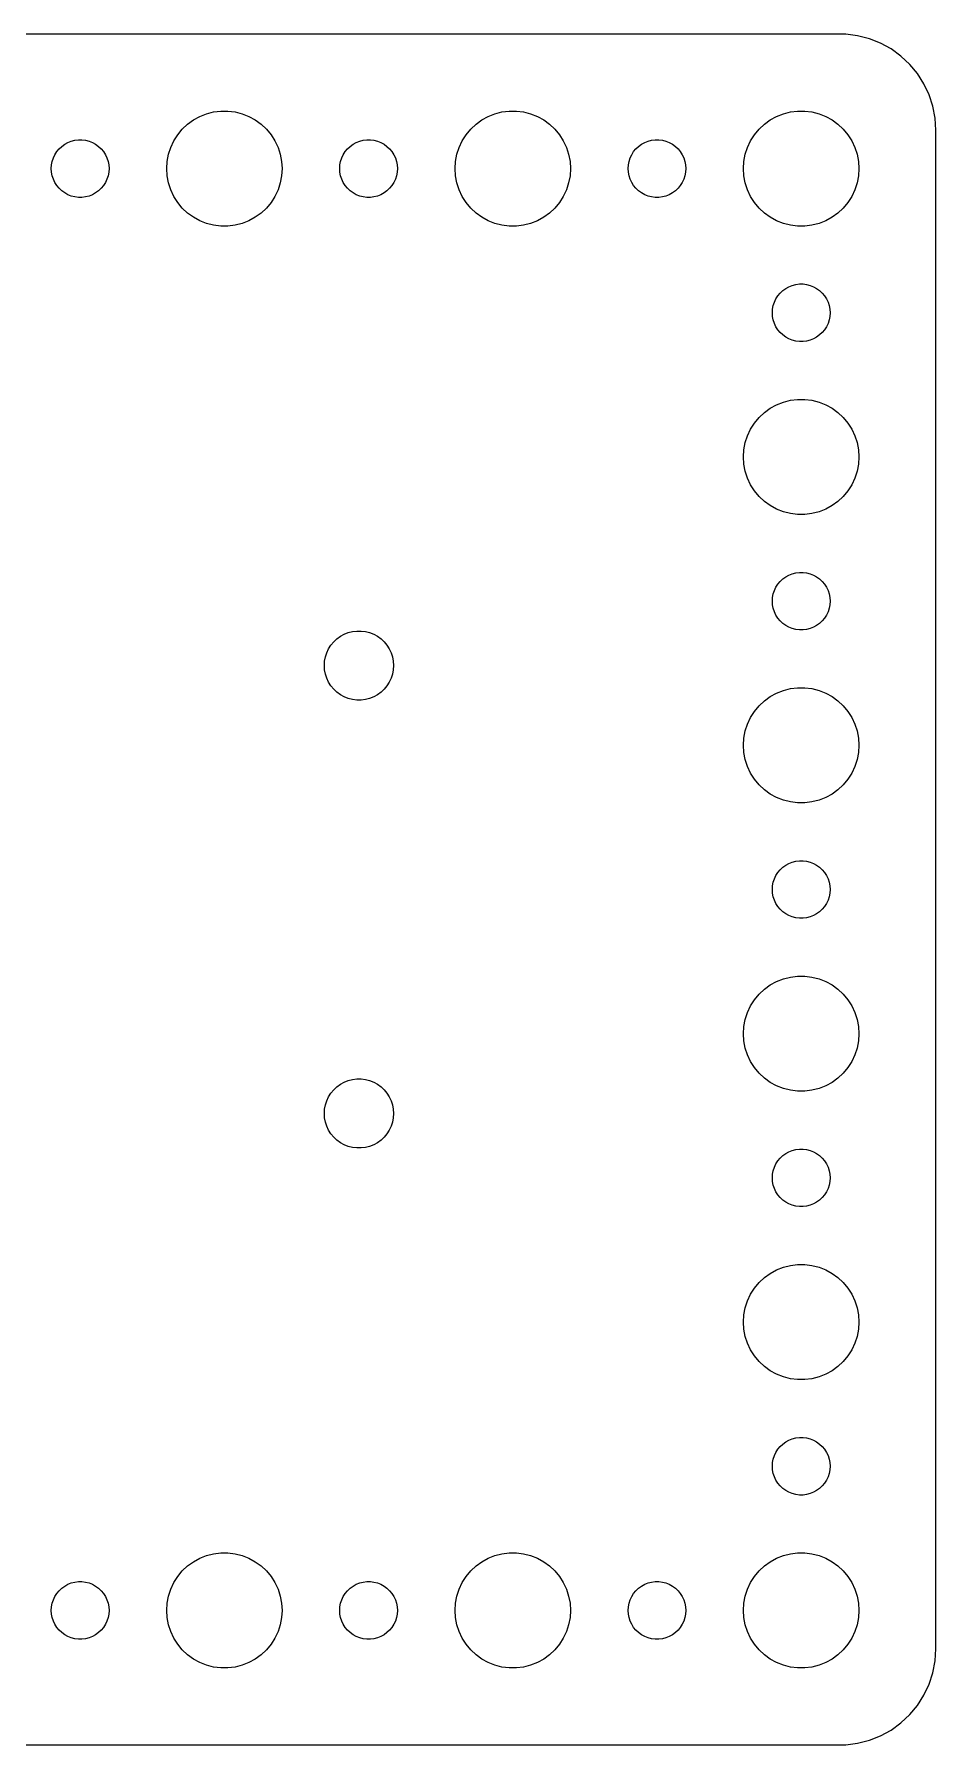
# Model space of a CAD drawing. Header units: metres. Extents: x -44 to 44, y -16 to 143.
# Drawn here: x -2.4 to 44.5, y 54.5 to 143.5 of the extents above; entities that cross this region are included whole.
import ezdxf

# ---------------------------------------------------------------- set-up
doc = ezdxf.new("R2010")
doc.units = ezdxf.units.M

msp = doc.modelspace()

# ---------------------------------------------------------------- linework, layer by layer
for p, q in [((39.8139, 143.49), (-39.8139, 143.49)), ((40.4369, 143.411), (39.8139, 143.49)), ((41.0451, 143.255), (40.4369, 143.411)), ((41.6289, 143.024), (41.0451, 143.255)), ((42.1791, 142.722), (41.6289, 143.024)), ((42.6871, 142.353), (42.1791, 142.722)), ((43.1448, 141.923), (42.6871, 142.353)), ((43.5451, 141.439), (43.1448, 141.923)), ((43.8815, 140.909), (43.5451, 141.439)), ((44.1489, 140.341), (43.8815, 140.909)), ((44.3429, 139.743), (44.1489, 140.341)), ((44.4606, 139.127), (44.3429, 139.743)), ((5.31308, 138.554), (5.58772, 138.812)), ((5.58772, 138.812), (5.89252, 139.033)), ((5.89252, 139.033), (6.22266, 139.214)), ((6.22266, 139.214), (6.57294, 139.353)), ((6.57294, 139.353), (6.93785, 139.447)), ((6.93785, 139.447), (7.31161, 139.494)), ((7.31161, 139.494), (7.68837, 139.494)), ((7.68837, 139.494), (8.06213, 139.447)), ((8.06213, 139.447), (8.42705, 139.353)), ((8.42705, 139.353), (8.77733, 139.214)), ((8.77733, 139.214), (9.10747, 139.033)), ((9.10747, 139.033), (9.41226, 138.812)), ((9.41226, 138.812), (9.6869, 138.554)), ((20.3131, 138.554), (20.5877, 138.812)), ((20.5877, 138.812), (20.8925, 139.033)), ((20.8925, 139.033), (21.2227, 139.214)), ((21.2227, 139.214), (21.5729, 139.353)), ((21.5729, 139.353), (21.9379, 139.447)), ((21.9379, 139.447), (22.3116, 139.494)), ((22.3116, 139.494), (22.6884, 139.494)), ((22.6884, 139.494), (23.0621, 139.447)), ((23.0621, 139.447), (23.427, 139.353)), ((23.427, 139.353), (23.7773, 139.214)), ((23.7773, 139.214), (24.1075, 139.033)), ((24.1075, 139.033), (24.4123, 138.812)), ((24.4123, 138.812), (24.6869, 138.554)), ((35.3131, 138.554), (35.5877, 138.812)), ((35.5877, 138.812), (35.8925, 139.033)), ((35.8925, 139.033), (36.2227, 139.214)), ((36.2227, 139.214), (36.5729, 139.353)), ((36.5729, 139.353), (36.9379, 139.447)), ((36.9379, 139.447), (37.3116, 139.494)), ((37.3116, 139.494), (37.6884, 139.494)), ((37.6884, 139.494), (38.0621, 139.447)), ((38.0621, 139.447), (38.427, 139.353)), ((38.427, 139.353), (38.7773, 139.214)), ((38.7773, 139.214), (39.1075, 139.033)), ((39.1075, 139.033), (39.4123, 138.812)), ((39.4123, 138.812), (39.6869, 138.554)), ((44.5, 138.5), (44.4606, 139.127)), ((-0.63866, 137.857), (-0.46352, 137.927)), ((-0.46352, 137.927), (-0.28107, 137.973)), ((-0.28107, 137.973), (-0.09418, 137.997)), ((-0.09418, 137.997), (0.09418, 137.997)), ((0.09418, 137.997), (0.28107, 137.973)), ((0.28107, 137.973), (0.46352, 137.927)), ((0.46352, 137.927), (0.63866, 137.857)), ((4.71066, 137.604), (4.87108, 137.945)), ((4.87108, 137.945), (5.07294, 138.263)), ((5.07294, 138.263), (5.31308, 138.554)), ((9.6869, 138.554), (9.92705, 138.263)), ((9.92705, 138.263), (10.1289, 137.945)), ((10.1289, 137.945), (10.2893, 137.604)), ((14.3613, 137.857), (14.5365, 137.927)), ((14.5365, 137.927), (14.7189, 137.973)), ((14.7189, 137.973), (14.9058, 137.997)), ((14.9058, 137.997), (15.0942, 137.997)), ((15.0942, 137.997), (15.2811, 137.973)), ((15.2811, 137.973), (15.4635, 137.927)), ((15.4635, 137.927), (15.6387, 137.857)), ((19.7107, 137.604), (19.8711, 137.945)), ((19.8711, 137.945), (20.0729, 138.263)), ((20.0729, 138.263), (20.3131, 138.554)), ((24.6869, 138.554), (24.927, 138.263)), ((24.927, 138.263), (25.1289, 137.945)), ((25.1289, 137.945), (25.2893, 137.604)), ((29.3613, 137.857), (29.5365, 137.927)), ((29.5365, 137.927), (29.7189, 137.973)), ((29.7189, 137.973), (29.9058, 137.997)), ((29.9058, 137.997), (30.0942, 137.997)), ((30.0942, 137.997), (30.2811, 137.973)), ((30.2811, 137.973), (30.4635, 137.927)), ((30.4635, 137.927), (30.6387, 137.857)), ((34.7107, 137.604), (34.8711, 137.945)), ((34.8711, 137.945), (35.0729, 138.263)), ((35.0729, 138.263), (35.3131, 138.554)), ((39.6869, 138.554), (39.927, 138.263)), ((39.927, 138.263), (40.1289, 137.945)), ((40.1289, 137.945), (40.2893, 137.604)), ((44.5, 59.5), (44.5, 138.5)), ((-1.45287, 136.873), (-1.39465, 137.052)), ((-1.39465, 137.052), (-1.31445, 137.223)), ((-1.31445, 137.223), (-1.21352, 137.382)), ((-1.21352, 137.382), (-1.09344, 137.527)), ((-1.09344, 137.527), (-0.95613, 137.656)), ((-0.95613, 137.656), (-0.80373, 137.766)), ((-0.80373, 137.766), (-0.63866, 137.857)), ((0.63866, 137.857), (0.80373, 137.766)), ((0.80373, 137.766), (0.95613, 137.656)), ((0.95613, 137.656), (1.09344, 137.527)), ((1.09344, 137.527), (1.21352, 137.382)), ((1.21352, 137.382), (1.31445, 137.223)), ((1.31445, 137.223), (1.39465, 137.052)), ((1.39465, 137.052), (1.45287, 136.873)), ((4.52365, 136.876), (4.59424, 137.246)), ((4.59424, 137.246), (4.71066, 137.604)), ((10.2893, 137.604), (10.4057, 137.246)), ((10.4057, 137.246), (10.4763, 136.876)), ((13.5471, 136.873), (13.6053, 137.052)), ((13.6053, 137.052), (13.6855, 137.223)), ((13.6855, 137.223), (13.7865, 137.382)), ((13.7865, 137.382), (13.9065, 137.527)), ((13.9065, 137.527), (14.0439, 137.656)), ((14.0439, 137.656), (14.1963, 137.766)), ((14.1963, 137.766), (14.3613, 137.857)), ((15.6387, 137.857), (15.8037, 137.766)), ((15.8037, 137.766), (15.9561, 137.656)), ((15.9561, 137.656), (16.0934, 137.527)), ((16.0934, 137.527), (16.2135, 137.382)), ((16.2135, 137.382), (16.3145, 137.223)), ((16.3145, 137.223), (16.3947, 137.052)), ((16.3947, 137.052), (16.4529, 136.873)), ((19.5237, 136.876), (19.5942, 137.246)), ((19.5942, 137.246), (19.7107, 137.604)), ((25.2893, 137.604), (25.4057, 137.246)), ((25.4057, 137.246), (25.4763, 136.876)), ((28.5471, 136.873), (28.6053, 137.052)), ((28.6053, 137.052), (28.6855, 137.223)), ((28.6855, 137.223), (28.7865, 137.382)), ((28.7865, 137.382), (28.9065, 137.527)), ((28.9065, 137.527), (29.0439, 137.656)), ((29.0439, 137.656), (29.1963, 137.766)), ((29.1963, 137.766), (29.3613, 137.857)), ((30.6387, 137.857), (30.8037, 137.766)), ((30.8037, 137.766), (30.9561, 137.656)), ((30.9561, 137.656), (31.0934, 137.527)), ((31.0934, 137.527), (31.2135, 137.382)), ((31.2135, 137.382), (31.3145, 137.223)), ((31.3145, 137.223), (31.3947, 137.052)), ((31.3947, 137.052), (31.4529, 136.873)), ((34.5237, 136.876), (34.5942, 137.246)), ((34.5942, 137.246), (34.7107, 137.604)), ((40.2893, 137.604), (40.4057, 137.246)), ((40.4057, 137.246), (40.4763, 136.876)), ((-1.5, 136.5), (-1.48816, 136.688)), ((-1.48816, 136.312), (-1.5, 136.5)), ((-1.48816, 136.688), (-1.45287, 136.873)), ((-1.45287, 136.127), (-1.48816, 136.312)), ((1.45287, 136.873), (1.48816, 136.688)), ((1.48816, 136.312), (1.45287, 136.127)), ((1.48816, 136.688), (1.5, 136.5)), ((1.5, 136.5), (1.48816, 136.312)), ((4.5, 136.5), (4.52365, 136.876)), ((4.52365, 136.124), (4.5, 136.5)), ((10.4763, 136.876), (10.5, 136.5)), ((10.5, 136.5), (10.4763, 136.124)), ((13.5, 136.5), (13.5118, 136.688)), ((13.5118, 136.312), (13.5, 136.5)), ((13.5118, 136.688), (13.5471, 136.873)), ((13.5471, 136.127), (13.5118, 136.312)), ((16.4529, 136.873), (16.4882, 136.688)), ((16.4882, 136.312), (16.4529, 136.127)), ((16.4882, 136.688), (16.5, 136.5)), ((16.5, 136.5), (16.4882, 136.312)), ((19.5, 136.5), (19.5237, 136.876)), ((19.5237, 136.124), (19.5, 136.5)), ((25.4763, 136.876), (25.5, 136.5)), ((25.5, 136.5), (25.4763, 136.124)), ((28.5, 136.5), (28.5118, 136.688)), ((28.5118, 136.312), (28.5, 136.5)), ((28.5118, 136.688), (28.5471, 136.873)), ((28.5471, 136.127), (28.5118, 136.312)), ((31.4529, 136.873), (31.4882, 136.688)), ((31.4882, 136.312), (31.4529, 136.127)), ((31.4882, 136.688), (31.5, 136.5)), ((31.5, 136.5), (31.4882, 136.312)), ((34.5, 136.5), (34.5237, 136.876)), ((34.5237, 136.124), (34.5, 136.5)), ((40.4763, 136.876), (40.5, 136.5)), ((40.5, 136.5), (40.4763, 136.124)), ((-1.39465, 135.948), (-1.45287, 136.127)), ((-1.31445, 135.777), (-1.39465, 135.948)), ((-1.21352, 135.618), (-1.31445, 135.777)), ((-1.09344, 135.473), (-1.21352, 135.618)), ((-0.95613, 135.344), (-1.09344, 135.473)), ((-0.80373, 135.234), (-0.95613, 135.344)), ((0.95613, 135.344), (0.80373, 135.234)), ((1.09344, 135.473), (0.95613, 135.344)), ((1.21352, 135.618), (1.09344, 135.473)), ((1.31445, 135.777), (1.21352, 135.618)), ((1.39465, 135.948), (1.31445, 135.777)), ((1.45287, 136.127), (1.39465, 135.948)), ((4.59424, 135.754), (4.52365, 136.124)), ((4.71066, 135.396), (4.59424, 135.754)), ((4.87108, 135.055), (4.71066, 135.396)), ((10.2893, 135.396), (10.1289, 135.055)), ((10.4057, 135.754), (10.2893, 135.396)), ((10.4763, 136.124), (10.4057, 135.754)), ((13.6053, 135.948), (13.5471, 136.127)), ((13.6855, 135.777), (13.6053, 135.948)), ((13.7865, 135.618), (13.6855, 135.777)), ((13.9065, 135.473), (13.7865, 135.618)), ((14.0439, 135.344), (13.9065, 135.473)), ((14.1963, 135.234), (14.0439, 135.344)), ((15.9561, 135.344), (15.8037, 135.234)), ((16.0934, 135.473), (15.9561, 135.344)), ((16.2135, 135.618), (16.0934, 135.473)), ((16.3145, 135.777), (16.2135, 135.618)), ((16.3947, 135.948), (16.3145, 135.777)), ((16.4529, 136.127), (16.3947, 135.948)), ((19.5942, 135.754), (19.5237, 136.124)), ((19.7107, 135.396), (19.5942, 135.754)), ((19.8711, 135.055), (19.7107, 135.396)), ((25.2893, 135.396), (25.1289, 135.055)), ((25.4057, 135.754), (25.2893, 135.396)), ((25.4763, 136.124), (25.4057, 135.754)), ((28.6053, 135.948), (28.5471, 136.127)), ((28.6855, 135.777), (28.6053, 135.948)), ((28.7865, 135.618), (28.6855, 135.777)), ((28.9065, 135.473), (28.7865, 135.618)), ((29.0439, 135.344), (28.9065, 135.473)), ((29.1963, 135.234), (29.0439, 135.344)), ((30.9561, 135.344), (30.8037, 135.234)), ((31.0934, 135.473), (30.9561, 135.344)), ((31.2135, 135.618), (31.0934, 135.473)), ((31.3145, 135.777), (31.2135, 135.618)), ((31.3947, 135.948), (31.3145, 135.777)), ((31.4529, 136.127), (31.3947, 135.948)), ((34.5942, 135.754), (34.5237, 136.124)), ((34.7107, 135.396), (34.5942, 135.754)), ((34.8711, 135.055), (34.7107, 135.396)), ((40.2893, 135.396), (40.1289, 135.055)), ((40.4057, 135.754), (40.2893, 135.396)), ((40.4763, 136.124), (40.4057, 135.754)), ((-0.63866, 135.143), (-0.80373, 135.234)), ((-0.46352, 135.073), (-0.63866, 135.143)), ((-0.28107, 135.027), (-0.46352, 135.073)), ((-0.09418, 135.003), (-0.28107, 135.027)), ((0.09418, 135.003), (-0.09418, 135.003)), ((0.28107, 135.027), (0.09418, 135.003)), ((0.46352, 135.073), (0.28107, 135.027)), ((0.63866, 135.143), (0.46352, 135.073)), ((0.80373, 135.234), (0.63866, 135.143)), ((5.07294, 134.737), (4.87108, 135.055)), ((5.31308, 134.446), (5.07294, 134.737)), ((5.58772, 134.188), (5.31308, 134.446)), ((9.6869, 134.446), (9.41226, 134.188)), ((9.92705, 134.737), (9.6869, 134.446)), ((10.1289, 135.055), (9.92705, 134.737)), ((14.3613, 135.143), (14.1963, 135.234)), ((14.5365, 135.073), (14.3613, 135.143)), ((14.7189, 135.027), (14.5365, 135.073)), ((14.9058, 135.003), (14.7189, 135.027)), ((15.0942, 135.003), (14.9058, 135.003)), ((15.2811, 135.027), (15.0942, 135.003)), ((15.4635, 135.073), (15.2811, 135.027)), ((15.6387, 135.143), (15.4635, 135.073)), ((15.8037, 135.234), (15.6387, 135.143)), ((20.0729, 134.737), (19.8711, 135.055)), ((20.3131, 134.446), (20.0729, 134.737)), ((20.5877, 134.188), (20.3131, 134.446)), ((24.6869, 134.446), (24.4123, 134.188)), ((24.927, 134.737), (24.6869, 134.446)), ((25.1289, 135.055), (24.927, 134.737)), ((29.3613, 135.143), (29.1963, 135.234)), ((29.5365, 135.073), (29.3613, 135.143)), ((29.7189, 135.027), (29.5365, 135.073)), ((29.9058, 135.003), (29.7189, 135.027)), ((30.0942, 135.003), (29.9058, 135.003)), ((30.2811, 135.027), (30.0942, 135.003)), ((30.4635, 135.073), (30.2811, 135.027)), ((30.6387, 135.143), (30.4635, 135.073)), ((30.8037, 135.234), (30.6387, 135.143)), ((35.0729, 134.737), (34.8711, 135.055)), ((35.3131, 134.446), (35.0729, 134.737)), ((35.5877, 134.188), (35.3131, 134.446)), ((39.6869, 134.446), (39.4123, 134.188)), ((39.927, 134.737), (39.6869, 134.446)), ((40.1289, 135.055), (39.927, 134.737)), ((5.89252, 133.967), (5.58772, 134.188)), ((6.22266, 133.786), (5.89252, 133.967)), ((6.57294, 133.647), (6.22266, 133.786)), ((6.93785, 133.553), (6.57294, 133.647)), ((7.31161, 133.506), (6.93785, 133.553)), ((7.68837, 133.506), (7.31161, 133.506)), ((8.06213, 133.553), (7.68837, 133.506)), ((8.42705, 133.647), (8.06213, 133.553)), ((8.77733, 133.786), (8.42705, 133.647)), ((9.10747, 133.967), (8.77733, 133.786)), ((9.41226, 134.188), (9.10747, 133.967)), ((20.8925, 133.967), (20.5877, 134.188)), ((21.2227, 133.786), (20.8925, 133.967)), ((21.5729, 133.647), (21.2227, 133.786)), ((21.9379, 133.553), (21.5729, 133.647)), ((22.3116, 133.506), (21.9379, 133.553)), ((22.6884, 133.506), (22.3116, 133.506)), ((23.0621, 133.553), (22.6884, 133.506)), ((23.427, 133.647), (23.0621, 133.553)), ((23.7773, 133.786), (23.427, 133.647)), ((24.1075, 133.967), (23.7773, 133.786)), ((24.4123, 134.188), (24.1075, 133.967)), ((35.8925, 133.967), (35.5877, 134.188)), ((36.2227, 133.786), (35.8925, 133.967)), ((36.5729, 133.647), (36.2227, 133.786)), ((36.9379, 133.553), (36.5729, 133.647)), ((37.3116, 133.506), (36.9379, 133.553)), ((37.6884, 133.506), (37.3116, 133.506)), ((38.0621, 133.553), (37.6884, 133.506)), ((38.427, 133.647), (38.0621, 133.553)), ((38.7773, 133.786), (38.427, 133.647)), ((39.1075, 133.967), (38.7773, 133.786)), ((39.4123, 134.188), (39.1075, 133.967)), ((36.2865, 129.882), (36.4065, 130.027)), ((36.4065, 130.027), (36.5439, 130.156)), ((36.5439, 130.156), (36.6963, 130.266)), ((36.6963, 130.266), (36.8613, 130.357)), ((36.8613, 130.357), (37.0365, 130.427)), ((37.0365, 130.427), (37.2189, 130.473)), ((37.2189, 130.473), (37.4058, 130.497)), ((37.4058, 130.497), (37.5942, 130.497)), ((37.5942, 130.497), (37.7811, 130.473)), ((37.7811, 130.473), (37.9635, 130.427)), ((37.9635, 130.427), (38.1387, 130.357)), ((38.1387, 130.357), (38.3037, 130.266)), ((38.3037, 130.266), (38.4561, 130.156)), ((38.4561, 130.156), (38.5934, 130.027)), ((38.5934, 130.027), (38.7135, 129.882)), ((36, 129), (36.0118, 129.188)), ((36.0118, 129.188), (36.0471, 129.373)), ((36.0471, 129.373), (36.1053, 129.552)), ((36.1053, 129.552), (36.1855, 129.723)), ((36.1855, 129.723), (36.2865, 129.882)), ((38.7135, 129.882), (38.8145, 129.723)), ((38.8145, 129.723), (38.8947, 129.552)), ((38.8947, 129.552), (38.9529, 129.373)), ((38.9529, 129.373), (38.9882, 129.188)), ((38.9882, 129.188), (39, 129)), ((36.0118, 128.812), (36, 129)), ((36.0471, 128.627), (36.0118, 128.812)), ((36.1053, 128.448), (36.0471, 128.627)), ((36.1855, 128.277), (36.1053, 128.448)), ((36.2865, 128.118), (36.1855, 128.277)), ((38.8145, 128.277), (38.7135, 128.118)), ((38.8947, 128.448), (38.8145, 128.277)), ((38.9529, 128.627), (38.8947, 128.448)), ((38.9882, 128.812), (38.9529, 128.627)), ((39, 129), (38.9882, 128.812)), ((36.4065, 127.973), (36.2865, 128.118)), ((36.5439, 127.844), (36.4065, 127.973)), ((36.6963, 127.734), (36.5439, 127.844)), ((36.8613, 127.643), (36.6963, 127.734)), ((37.0365, 127.573), (36.8613, 127.643)), ((37.2189, 127.527), (37.0365, 127.573)), ((37.4058, 127.503), (37.2189, 127.527)), ((37.5942, 127.503), (37.4058, 127.503)), ((37.7811, 127.527), (37.5942, 127.503)), ((37.9635, 127.573), (37.7811, 127.527)), ((38.1387, 127.643), (37.9635, 127.573)), ((38.3037, 127.734), (38.1387, 127.643)), ((38.4561, 127.844), (38.3037, 127.734)), ((38.5934, 127.973), (38.4561, 127.844)), ((38.7135, 128.118), (38.5934, 127.973)), ((35.3131, 123.554), (35.5877, 123.812)), ((35.5877, 123.812), (35.8925, 124.033)), ((35.8925, 124.033), (36.2227, 124.214)), ((36.2227, 124.214), (36.5729, 124.353)), ((36.5729, 124.353), (36.9379, 124.447)), ((36.9379, 124.447), (37.3116, 124.494)), ((37.3116, 124.494), (37.6884, 124.494)), ((37.6884, 124.494), (38.0621, 124.447)), ((38.0621, 124.447), (38.427, 124.353)), ((38.427, 124.353), (38.7773, 124.214)), ((38.7773, 124.214), (39.1075, 124.033)), ((39.1075, 124.033), (39.4123, 123.812)), ((39.4123, 123.812), (39.6869, 123.554)), ((34.7107, 122.604), (34.8711, 122.945)), ((34.8711, 122.945), (35.0729, 123.263)), ((35.0729, 123.263), (35.3131, 123.554)), ((39.6869, 123.554), (39.927, 123.263)), ((39.927, 123.263), (40.1289, 122.945)), ((40.1289, 122.945), (40.2893, 122.604)), ((34.5237, 121.876), (34.5942, 122.246)), ((34.5942, 122.246), (34.7107, 122.604)), ((40.2893, 122.604), (40.4057, 122.246)), ((40.4057, 122.246), (40.4763, 121.876)), ((34.5, 121.5), (34.5237, 121.876)), ((34.5237, 121.124), (34.5, 121.5)), ((34.5942, 120.754), (34.5237, 121.124)), ((40.4763, 121.124), (40.4057, 120.754)), ((40.4763, 121.876), (40.5, 121.5)), ((40.5, 121.5), (40.4763, 121.124)), ((34.7107, 120.396), (34.5942, 120.754)), ((34.8711, 120.055), (34.7107, 120.396)), ((40.2893, 120.396), (40.1289, 120.055)), ((40.4057, 120.754), (40.2893, 120.396)), ((35.0729, 119.737), (34.8711, 120.055)), ((35.3131, 119.446), (35.0729, 119.737)), ((35.5877, 119.188), (35.3131, 119.446)), ((39.6869, 119.446), (39.4123, 119.188)), ((39.927, 119.737), (39.6869, 119.446)), ((40.1289, 120.055), (39.927, 119.737)), ((35.8925, 118.967), (35.5877, 119.188)), ((36.2227, 118.786), (35.8925, 118.967)), ((36.5729, 118.647), (36.2227, 118.786)), ((36.9379, 118.553), (36.5729, 118.647)), ((37.3116, 118.506), (36.9379, 118.553)), ((37.6884, 118.506), (37.3116, 118.506)), ((38.0621, 118.553), (37.6884, 118.506)), ((38.427, 118.647), (38.0621, 118.553)), ((38.7773, 118.786), (38.427, 118.647)), ((39.1075, 118.967), (38.7773, 118.786)), ((39.4123, 119.188), (39.1075, 118.967)), ((36.1855, 114.723), (36.2865, 114.882)), ((36.2865, 114.882), (36.4065, 115.027)), ((36.4065, 115.027), (36.5439, 115.156)), ((36.5439, 115.156), (36.6963, 115.266)), ((36.6963, 115.266), (36.8613, 115.357)), ((36.8613, 115.357), (37.0365, 115.427)), ((37.0365, 115.427), (37.2189, 115.473)), ((37.2189, 115.473), (37.4058, 115.497)), ((37.4058, 115.497), (37.5942, 115.497)), ((37.5942, 115.497), (37.7811, 115.473)), ((37.7811, 115.473), (37.9635, 115.427)), ((37.9635, 115.427), (38.1387, 115.357)), ((38.1387, 115.357), (38.3037, 115.266)), ((38.3037, 115.266), (38.4561, 115.156)), ((38.4561, 115.156), (38.5934, 115.027)), ((38.5934, 115.027), (38.7135, 114.882)), ((38.7135, 114.882), (38.8145, 114.723)), ((36, 114), (36.0118, 114.188)), ((36.0118, 113.812), (36, 114)), ((36.0118, 114.188), (36.0471, 114.373)), ((36.0471, 114.373), (36.1053, 114.552)), ((36.1053, 114.552), (36.1855, 114.723)), ((38.8145, 114.723), (38.8947, 114.552)), ((38.8947, 114.552), (38.9529, 114.373)), ((38.9529, 114.373), (38.9882, 114.188)), ((38.9882, 114.188), (39, 114)), ((39, 114), (38.9882, 113.812)), ((36.0471, 113.627), (36.0118, 113.812)), ((36.1053, 113.448), (36.0471, 113.627)), ((36.1855, 113.277), (36.1053, 113.448)), ((36.2865, 113.118), (36.1855, 113.277)), ((36.4065, 112.973), (36.2865, 113.118)), ((38.7135, 113.118), (38.5934, 112.973)), ((38.8145, 113.277), (38.7135, 113.118)), ((38.8947, 113.448), (38.8145, 113.277)), ((38.9529, 113.627), (38.8947, 113.448)), ((38.9882, 113.812), (38.9529, 113.627)), ((13.3526, 112.037), (13.5355, 112.17)), ((13.5355, 112.17), (13.7336, 112.279)), ((13.7336, 112.279), (13.9438, 112.362)), ((13.9438, 112.362), (14.1627, 112.418)), ((14.1627, 112.418), (14.387, 112.446)), ((14.387, 112.446), (14.613, 112.446)), ((14.613, 112.446), (14.8373, 112.418)), ((14.8373, 112.418), (15.0562, 112.362)), ((15.0562, 112.362), (15.2664, 112.279)), ((15.2664, 112.279), (15.4645, 112.17)), ((15.4645, 112.17), (15.6474, 112.037)), ((36.5439, 112.844), (36.4065, 112.973)), ((36.6963, 112.734), (36.5439, 112.844)), ((36.8613, 112.643), (36.6963, 112.734)), ((37.0365, 112.573), (36.8613, 112.643)), ((37.2189, 112.527), (37.0365, 112.573)), ((37.4058, 112.503), (37.2189, 112.527)), ((37.5942, 112.503), (37.4058, 112.503)), ((37.7811, 112.527), (37.5942, 112.503)), ((37.9635, 112.573), (37.7811, 112.527)), ((38.1387, 112.643), (37.9635, 112.573)), ((38.3037, 112.734), (38.1387, 112.643)), ((38.4561, 112.844), (38.3037, 112.734)), ((38.5934, 112.973), (38.4561, 112.844)), ((12.7565, 111.098), (12.8264, 111.313)), ((12.8264, 111.313), (12.9226, 111.517)), ((12.9226, 111.517), (13.0438, 111.708)), ((13.0438, 111.708), (13.1879, 111.882)), ((13.1879, 111.882), (13.3526, 112.037)), ((15.6474, 112.037), (15.8121, 111.882)), ((15.8121, 111.882), (15.9562, 111.708)), ((15.9562, 111.708), (16.0773, 111.517)), ((16.0773, 111.517), (16.1736, 111.313)), ((16.1736, 111.313), (16.2434, 111.098)), ((12.7, 110.65), (12.7142, 110.876)), ((12.7142, 110.424), (12.7, 110.65)), ((12.7142, 110.876), (12.7565, 111.098)), ((12.7565, 110.202), (12.7142, 110.424)), ((16.2434, 111.098), (16.2858, 110.876)), ((16.2858, 110.424), (16.2434, 110.202)), ((16.2858, 110.876), (16.3, 110.65)), ((16.3, 110.65), (16.2858, 110.424)), ((12.8264, 109.987), (12.7565, 110.202)), ((12.9226, 109.783), (12.8264, 109.987)), ((13.0438, 109.592), (12.9226, 109.783)), ((13.1879, 109.418), (13.0438, 109.592)), ((15.9562, 109.592), (15.8121, 109.418)), ((16.0773, 109.783), (15.9562, 109.592)), ((16.1736, 109.987), (16.0773, 109.783)), ((16.2434, 110.202), (16.1736, 109.987)), ((36.5729, 109.353), (36.9379, 109.447)), ((36.9379, 109.447), (37.3116, 109.494)), ((37.3116, 109.494), (37.6884, 109.494)), ((37.6884, 109.494), (38.0621, 109.447)), ((38.0621, 109.447), (38.427, 109.353)), ((13.3526, 109.263), (13.1879, 109.418)), ((13.5355, 109.13), (13.3526, 109.263)), ((13.7336, 109.021), (13.5355, 109.13)), ((13.9438, 108.938), (13.7336, 109.021)), ((14.1627, 108.882), (13.9438, 108.938)), ((14.387, 108.854), (14.1627, 108.882)), ((14.613, 108.854), (14.387, 108.854)), ((14.8373, 108.882), (14.613, 108.854)), ((15.0562, 108.938), (14.8373, 108.882)), ((15.2664, 109.021), (15.0562, 108.938)), ((15.4645, 109.13), (15.2664, 109.021)), ((15.6474, 109.263), (15.4645, 109.13)), ((15.8121, 109.418), (15.6474, 109.263)), ((35.3131, 108.554), (35.5877, 108.812)), ((35.5877, 108.812), (35.8925, 109.033)), ((35.8925, 109.033), (36.2227, 109.214)), ((36.2227, 109.214), (36.5729, 109.353)), ((38.427, 109.353), (38.7773, 109.214)), ((38.7773, 109.214), (39.1075, 109.033)), ((39.1075, 109.033), (39.4123, 108.812)), ((39.4123, 108.812), (39.6869, 108.554)), ((34.7107, 107.604), (34.8711, 107.945)), ((34.8711, 107.945), (35.0729, 108.263)), ((35.0729, 108.263), (35.3131, 108.554)), ((39.6869, 108.554), (39.927, 108.263)), ((39.927, 108.263), (40.1289, 107.945)), ((40.1289, 107.945), (40.2893, 107.604)), ((34.5, 106.5), (34.5237, 106.876)), ((34.5237, 106.876), (34.5942, 107.246)), ((34.5942, 107.246), (34.7107, 107.604)), ((40.2893, 107.604), (40.4057, 107.246)), ((40.4057, 107.246), (40.4763, 106.876)), ((40.4763, 106.876), (40.5, 106.5)), ((34.5237, 106.124), (34.5, 106.5)), ((34.5942, 105.754), (34.5237, 106.124)), ((40.4763, 106.124), (40.4057, 105.754)), ((40.5, 106.5), (40.4763, 106.124)), ((34.7107, 105.396), (34.5942, 105.754)), ((34.8711, 105.055), (34.7107, 105.396)), ((35.0729, 104.737), (34.8711, 105.055)), ((40.1289, 105.055), (39.927, 104.737)), ((40.2893, 105.396), (40.1289, 105.055)), ((40.4057, 105.754), (40.2893, 105.396)), ((35.3131, 104.446), (35.0729, 104.737)), ((35.5877, 104.188), (35.3131, 104.446)), ((35.8925, 103.967), (35.5877, 104.188)), ((39.4123, 104.188), (39.1075, 103.967)), ((39.6869, 104.446), (39.4123, 104.188)), ((39.927, 104.737), (39.6869, 104.446)), ((36.2227, 103.786), (35.8925, 103.967)), ((36.5729, 103.647), (36.2227, 103.786)), ((36.9379, 103.553), (36.5729, 103.647)), ((37.3116, 103.506), (36.9379, 103.553)), ((37.6884, 103.506), (37.3116, 103.506)), ((38.0621, 103.553), (37.6884, 103.506)), ((38.427, 103.647), (38.0621, 103.553)), ((38.7773, 103.786), (38.427, 103.647)), ((39.1075, 103.967), (38.7773, 103.786)), ((36.1053, 99.5522), (36.1855, 99.7226)), ((36.1855, 99.7226), (36.2865, 99.8817)), ((36.2865, 99.8817), (36.4065, 100.027)), ((36.4065, 100.027), (36.5439, 100.156)), ((36.5439, 100.156), (36.6963, 100.266)), ((36.6963, 100.266), (36.8613, 100.357)), ((36.8613, 100.357), (37.0365, 100.427)), ((37.0365, 100.427), (37.2189, 100.473)), ((37.2189, 100.473), (37.4058, 100.497)), ((37.4058, 100.497), (37.5942, 100.497)), ((37.5942, 100.497), (37.7811, 100.473)), ((37.7811, 100.473), (37.9635, 100.427)), ((37.9635, 100.427), (38.1387, 100.357)), ((38.1387, 100.357), (38.3037, 100.266)), ((38.3037, 100.266), (38.4561, 100.156)), ((38.4561, 100.156), (38.5934, 100.027)), ((38.5934, 100.027), (38.7135, 99.8817)), ((38.7135, 99.8817), (38.8145, 99.7226)), ((38.8145, 99.7226), (38.8947, 99.5522)), ((36, 99), (36.0118, 99.188)), ((36.0118, 98.812), (36, 99)), ((36.0118, 99.188), (36.0471, 99.373)), ((36.0471, 98.627), (36.0118, 98.812)), ((36.0471, 99.373), (36.1053, 99.5522)), ((38.8947, 99.5522), (38.9529, 99.373)), ((38.9529, 99.373), (38.9882, 99.188)), ((38.9882, 98.812), (38.9529, 98.627)), ((38.9882, 99.188), (39, 99)), ((39, 99), (38.9882, 98.812)), ((36.1053, 98.4478), (36.0471, 98.627)), ((36.1855, 98.2774), (36.1053, 98.4478)), ((36.2865, 98.1183), (36.1855, 98.2774)), ((36.4065, 97.9732), (36.2865, 98.1183)), ((36.5439, 97.8442), (36.4065, 97.9732)), ((38.5934, 97.9732), (38.4561, 97.8442)), ((38.7135, 98.1183), (38.5934, 97.9732)), ((38.8145, 98.2774), (38.7135, 98.1183)), ((38.8947, 98.4478), (38.8145, 98.2774)), ((38.9529, 98.627), (38.8947, 98.4478)), ((36.6963, 97.7335), (36.5439, 97.8442)), ((36.8613, 97.6428), (36.6963, 97.7335)), ((37.0365, 97.5734), (36.8613, 97.6428)), ((37.2189, 97.5266), (37.0365, 97.5734)), ((37.4058, 97.503), (37.2189, 97.5266)), ((37.5942, 97.503), (37.4058, 97.503)), ((37.7811, 97.5266), (37.5942, 97.503)), ((37.9635, 97.5734), (37.7811, 97.5266)), ((38.1387, 97.6428), (37.9635, 97.5734)), ((38.3037, 97.7335), (38.1387, 97.6428)), ((38.4561, 97.8442), (38.3037, 97.7335)), ((36.2227, 94.2145), (36.5729, 94.3532)), ((36.5729, 94.3532), (36.9379, 94.4469)), ((36.9379, 94.4469), (37.3116, 94.4941)), ((37.3116, 94.4941), (37.6884, 94.4941)), ((37.6884, 94.4941), (38.0621, 94.4469)), ((38.0621, 94.4469), (38.427, 94.3532)), ((38.427, 94.3532), (38.7773, 94.2145)), ((35.0729, 93.2634), (35.3131, 93.5536)), ((35.3131, 93.5536), (35.5877, 93.8116)), ((35.5877, 93.8116), (35.8925, 94.033)), ((35.8925, 94.033), (36.2227, 94.2145)), ((38.7773, 94.2145), (39.1075, 94.033)), ((39.1075, 94.033), (39.4123, 93.8116)), ((39.4123, 93.8116), (39.6869, 93.5536)), ((39.6869, 93.5536), (39.927, 93.2634)), ((34.5942, 92.2461), (34.7107, 92.6044)), ((34.7107, 92.6044), (34.8711, 92.9453)), ((34.8711, 92.9453), (35.0729, 93.2634)), ((39.927, 93.2634), (40.1289, 92.9453)), ((40.1289, 92.9453), (40.2893, 92.6044)), ((40.2893, 92.6044), (40.4057, 92.2461)), ((34.5, 91.5), (34.5237, 91.876)), ((34.5237, 91.876), (34.5942, 92.2461)), ((40.4057, 92.2461), (40.4763, 91.876)), ((40.4763, 91.876), (40.5, 91.5)), ((34.5237, 91.124), (34.5, 91.5)), ((34.5942, 90.7539), (34.5237, 91.124)), ((40.4763, 91.124), (40.4057, 90.7539)), ((40.5, 91.5), (40.4763, 91.124)), ((34.7107, 90.3956), (34.5942, 90.7539)), ((34.8711, 90.0547), (34.7107, 90.3956)), ((35.0729, 89.7366), (34.8711, 90.0547)), ((40.1289, 90.0547), (39.927, 89.7366)), ((40.2893, 90.3956), (40.1289, 90.0547)), ((40.4057, 90.7539), (40.2893, 90.3956)), ((13.7336, 88.9787), (13.9438, 89.0619)), ((13.9438, 89.0619), (14.1627, 89.1181)), ((14.1627, 89.1181), (14.387, 89.1465)), ((14.387, 89.1465), (14.613, 89.1465)), ((14.613, 89.1465), (14.8373, 89.1181)), ((14.8373, 89.1181), (15.0562, 89.0619)), ((15.0562, 89.0619), (15.2664, 88.9787)), ((35.3131, 89.4464), (35.0729, 89.7366)), ((35.5877, 89.1885), (35.3131, 89.4464)), ((35.8925, 88.967), (35.5877, 89.1885)), ((39.4123, 89.1885), (39.1075, 88.967)), ((39.6869, 89.4464), (39.4123, 89.1885)), ((39.927, 89.7366), (39.6869, 89.4464)), ((12.8264, 88.0126), (12.9226, 88.2172)), ((12.9226, 88.2172), (13.0438, 88.408)), ((13.0438, 88.408), (13.1879, 88.5822)), ((13.1879, 88.5822), (13.3526, 88.7369)), ((13.3526, 88.7369), (13.5355, 88.8698)), ((13.5355, 88.8698), (13.7336, 88.9787)), ((15.2664, 88.9787), (15.4645, 88.8698)), ((15.4645, 88.8698), (15.6474, 88.7369)), ((15.6474, 88.7369), (15.8121, 88.5822)), ((15.8121, 88.5822), (15.9562, 88.408)), ((15.9562, 88.408), (16.0773, 88.2172)), ((16.0773, 88.2172), (16.1736, 88.0126)), ((36.2227, 88.7855), (35.8925, 88.967)), ((36.5729, 88.6468), (36.2227, 88.7855)), ((36.9379, 88.5531), (36.5729, 88.6468)), ((37.3116, 88.5059), (36.9379, 88.5531)), ((37.6884, 88.5059), (37.3116, 88.5059)), ((38.0621, 88.5531), (37.6884, 88.5059)), ((38.427, 88.6468), (38.0621, 88.5531)), ((38.7773, 88.7855), (38.427, 88.6468)), ((39.1075, 88.967), (38.7773, 88.7855)), ((12.7, 87.35), (12.7142, 87.5756)), ((12.7142, 87.1244), (12.7, 87.35)), ((12.7142, 87.5756), (12.7565, 87.7977)), ((12.7565, 87.7977), (12.8264, 88.0126)), ((16.1736, 88.0126), (16.2434, 87.7977)), ((16.2434, 87.7977), (16.2858, 87.5756)), ((16.2858, 87.5756), (16.3, 87.35)), ((16.3, 87.35), (16.2858, 87.1244)), ((12.7565, 86.9024), (12.7142, 87.1244)), ((12.8264, 86.6874), (12.7565, 86.9024)), ((12.9226, 86.4828), (12.8264, 86.6874)), ((13.0438, 86.292), (12.9226, 86.4828)), ((16.0773, 86.4828), (15.9562, 86.292)), ((16.1736, 86.6874), (16.0773, 86.4828)), ((16.2434, 86.9024), (16.1736, 86.6874)), ((16.2858, 87.1244), (16.2434, 86.9024)), ((13.1879, 86.1178), (13.0438, 86.292)), ((13.3526, 85.9631), (13.1879, 86.1178)), ((13.5355, 85.8302), (13.3526, 85.9631)), ((13.7336, 85.7213), (13.5355, 85.8302)), ((13.9438, 85.6381), (13.7336, 85.7213)), ((14.1627, 85.5819), (13.9438, 85.6381)), ((14.387, 85.5536), (14.1627, 85.5819)), ((14.613, 85.5536), (14.387, 85.5536)), ((14.8373, 85.5819), (14.613, 85.5536)), ((15.0562, 85.6381), (14.8373, 85.5819)), ((15.2664, 85.7213), (15.0562, 85.6381)), ((15.4645, 85.8302), (15.2664, 85.7213)), ((15.6474, 85.9631), (15.4645, 85.8302)), ((15.8121, 86.1178), (15.6474, 85.9631)), ((15.9562, 86.292), (15.8121, 86.1178)), ((36.8613, 85.3573), (37.0365, 85.4266)), ((37.0365, 85.4266), (37.2189, 85.4734)), ((37.2189, 85.4734), (37.4058, 85.4971)), ((37.4058, 85.4971), (37.5942, 85.4971)), ((37.5942, 85.4971), (37.7811, 85.4734)), ((37.7811, 85.4734), (37.9635, 85.4266)), ((37.9635, 85.4266), (38.1387, 85.3573)), ((36.0471, 84.373), (36.1053, 84.5522)), ((36.1053, 84.5522), (36.1855, 84.7226)), ((36.1855, 84.7226), (36.2865, 84.8817)), ((36.2865, 84.8817), (36.4065, 85.0268)), ((36.4065, 85.0268), (36.5439, 85.1558)), ((36.5439, 85.1558), (36.6963, 85.2665)), ((36.6963, 85.2665), (36.8613, 85.3573)), ((38.1387, 85.3573), (38.3037, 85.2665)), ((38.3037, 85.2665), (38.4561, 85.1558)), ((38.4561, 85.1558), (38.5934, 85.0268)), ((38.5934, 85.0268), (38.7135, 84.8817)), ((38.7135, 84.8817), (38.8145, 84.7226)), ((38.8145, 84.7226), (38.8947, 84.5522)), ((38.8947, 84.5522), (38.9529, 84.373)), ((36, 84), (36.0118, 84.188)), ((36.0118, 83.812), (36, 84)), ((36.0118, 84.188), (36.0471, 84.373)), ((36.0471, 83.627), (36.0118, 83.812)), ((38.9529, 84.373), (38.9882, 84.188)), ((38.9882, 83.812), (38.9529, 83.627)), ((38.9882, 84.188), (39, 84)), ((39, 84), (38.9882, 83.812)), ((36.1053, 83.4478), (36.0471, 83.627)), ((36.1855, 83.2774), (36.1053, 83.4478)), ((36.2865, 83.1183), (36.1855, 83.2774)), ((36.4065, 82.9732), (36.2865, 83.1183)), ((36.5439, 82.8442), (36.4065, 82.9732)), ((36.6963, 82.7335), (36.5439, 82.8442)), ((38.4561, 82.8442), (38.3037, 82.7335)), ((38.5934, 82.9732), (38.4561, 82.8442)), ((38.7135, 83.1183), (38.5934, 82.9732)), ((38.8145, 83.2774), (38.7135, 83.1183)), ((38.8947, 83.4478), (38.8145, 83.2774)), ((38.9529, 83.627), (38.8947, 83.4478)), ((36.8613, 82.6428), (36.6963, 82.7335)), ((37.0365, 82.5734), (36.8613, 82.6428)), ((37.2189, 82.5266), (37.0365, 82.5734)), ((37.4058, 82.503), (37.2189, 82.5266)), ((37.5942, 82.503), (37.4058, 82.503)), ((37.7811, 82.5266), (37.5942, 82.503)), ((37.9635, 82.5734), (37.7811, 82.5266)), ((38.1387, 82.6428), (37.9635, 82.5734)), ((38.3037, 82.7335), (38.1387, 82.6428)), ((35.8925, 79.033), (36.2227, 79.2145)), ((36.2227, 79.2145), (36.5729, 79.3532)), ((36.5729, 79.3532), (36.9379, 79.4469)), ((36.9379, 79.4469), (37.3116, 79.4941)), ((37.3116, 79.4941), (37.6884, 79.4941)), ((37.6884, 79.4941), (38.0621, 79.4469)), ((38.0621, 79.4469), (38.427, 79.3532)), ((38.427, 79.3532), (38.7773, 79.2145)), ((38.7773, 79.2145), (39.1075, 79.033)), ((35.0729, 78.2634), (35.3131, 78.5536)), ((35.3131, 78.5536), (35.5877, 78.8116)), ((35.5877, 78.8116), (35.8925, 79.033)), ((39.1075, 79.033), (39.4123, 78.8116)), ((39.4123, 78.8116), (39.6869, 78.5536)), ((39.6869, 78.5536), (39.927, 78.2634)), ((34.5942, 77.2461), (34.7107, 77.6044)), ((34.7107, 77.6044), (34.8711, 77.9453)), ((34.8711, 77.9453), (35.0729, 78.2634)), ((39.927, 78.2634), (40.1289, 77.9453)), ((40.1289, 77.9453), (40.2893, 77.6044)), ((40.2893, 77.6044), (40.4057, 77.2461)), ((34.5, 76.5), (34.5237, 76.876)), ((34.5237, 76.876), (34.5942, 77.2461)), ((40.4057, 77.2461), (40.4763, 76.876)), ((40.4763, 76.876), (40.5, 76.5)), ((34.5237, 76.124), (34.5, 76.5)), ((34.5942, 75.7539), (34.5237, 76.124)), ((34.7107, 75.3956), (34.5942, 75.7539)), ((40.4057, 75.7539), (40.2893, 75.3956)), ((40.4763, 76.124), (40.4057, 75.7539)), ((40.5, 76.5), (40.4763, 76.124)), ((34.8711, 75.0547), (34.7107, 75.3956)), ((35.0729, 74.7366), (34.8711, 75.0547)), ((40.1289, 75.0547), (39.927, 74.7366)), ((40.2893, 75.3956), (40.1289, 75.0547)), ((35.3131, 74.4464), (35.0729, 74.7366)), ((35.5877, 74.1885), (35.3131, 74.4464)), ((35.8925, 73.967), (35.5877, 74.1885)), ((36.2227, 73.7855), (35.8925, 73.967)), ((39.1075, 73.967), (38.7773, 73.7855)), ((39.4123, 74.1885), (39.1075, 73.967)), ((39.6869, 74.4464), (39.4123, 74.1885)), ((39.927, 74.7366), (39.6869, 74.4464)), ((36.5729, 73.6468), (36.2227, 73.7855)), ((36.9379, 73.5531), (36.5729, 73.6468)), ((37.3116, 73.5059), (36.9379, 73.5531)), ((37.6884, 73.5059), (37.3116, 73.5059)), ((38.0621, 73.5531), (37.6884, 73.5059)), ((38.427, 73.6468), (38.0621, 73.5531)), ((38.7773, 73.7855), (38.427, 73.6468)), ((36.6963, 70.2665), (36.8613, 70.3573)), ((36.8613, 70.3573), (37.0365, 70.4266)), ((37.0365, 70.4266), (37.2189, 70.4734)), ((37.2189, 70.4734), (37.4058, 70.497)), ((37.4058, 70.497), (37.5942, 70.497)), ((37.5942, 70.497), (37.7811, 70.4734)), ((37.7811, 70.4734), (37.9635, 70.4266)), ((37.9635, 70.4266), (38.1387, 70.3573)), ((38.1387, 70.3573), (38.3037, 70.2665)), ((36.0471, 69.373), (36.1053, 69.5522)), ((36.1053, 69.5522), (36.1855, 69.7226)), ((36.1855, 69.7226), (36.2865, 69.8817)), ((36.2865, 69.8817), (36.4065, 70.0268)), ((36.4065, 70.0268), (36.5439, 70.1558)), ((36.5439, 70.1558), (36.6963, 70.2665)), ((38.3037, 70.2665), (38.4561, 70.1558)), ((38.4561, 70.1558), (38.5934, 70.0268)), ((38.5934, 70.0268), (38.7135, 69.8817)), ((38.7135, 69.8817), (38.8145, 69.7226)), ((38.8145, 69.7226), (38.8947, 69.5522)), ((38.8947, 69.5522), (38.9529, 69.373)), ((36, 69), (36.0118, 69.188)), ((36.0118, 68.812), (36, 69)), ((36.0118, 69.188), (36.0471, 69.373)), ((36.0471, 68.627), (36.0118, 68.812)), ((36.1053, 68.4478), (36.0471, 68.627)), ((38.9529, 68.627), (38.8947, 68.4478)), ((38.9529, 69.373), (38.9882, 69.188)), ((38.9882, 68.812), (38.9529, 68.627)), ((38.9882, 69.188), (39, 69)), ((39, 69), (38.9882, 68.812)), ((36.1855, 68.2774), (36.1053, 68.4478)), ((36.2865, 68.1183), (36.1855, 68.2774)), ((36.4065, 67.9732), (36.2865, 68.1183)), ((36.5439, 67.8442), (36.4065, 67.9732)), ((36.6963, 67.7335), (36.5439, 67.8442)), ((36.8613, 67.6428), (36.6963, 67.7335)), ((37.0365, 67.5734), (36.8613, 67.6428)), ((38.1387, 67.6428), (37.9635, 67.5734)), ((38.3037, 67.7335), (38.1387, 67.6428)), ((38.4561, 67.8442), (38.3037, 67.7335)), ((38.5934, 67.9732), (38.4561, 67.8442)), ((38.7135, 68.1183), (38.5934, 67.9732)), ((38.8145, 68.2774), (38.7135, 68.1183)), ((38.8947, 68.4478), (38.8145, 68.2774)), ((37.2189, 67.5266), (37.0365, 67.5734)), ((37.4058, 67.503), (37.2189, 67.5266)), ((37.5942, 67.503), (37.4058, 67.503)), ((37.7811, 67.5266), (37.5942, 67.503)), ((37.9635, 67.5734), (37.7811, 67.5266)), ((5.89252, 64.033), (6.22266, 64.2145)), ((6.22266, 64.2145), (6.57294, 64.3532)), ((6.57294, 64.3532), (6.93785, 64.4469)), ((6.93785, 64.4469), (7.31161, 64.4941)), ((7.31161, 64.4941), (7.68837, 64.4941)), ((7.68837, 64.4941), (8.06213, 64.4469)), ((8.06213, 64.4469), (8.42705, 64.3532)), ((8.42705, 64.3532), (8.77733, 64.2145)), ((8.77733, 64.2145), (9.10747, 64.033)), ((20.8925, 64.033), (21.2227, 64.2145)), ((21.2227, 64.2145), (21.5729, 64.3532)), ((21.5729, 64.3532), (21.9379, 64.4469)), ((21.9379, 64.4469), (22.3116, 64.4941)), ((22.3116, 64.4941), (22.6884, 64.4941)), ((22.6884, 64.4941), (23.0621, 64.4469)), ((23.0621, 64.4469), (23.427, 64.3532)), ((23.427, 64.3532), (23.7773, 64.2145)), ((23.7773, 64.2145), (24.1075, 64.033)), ((35.8925, 64.033), (36.2227, 64.2145)), ((36.2227, 64.2145), (36.5729, 64.3532)), ((36.5729, 64.3532), (36.9379, 64.4469)), ((36.9379, 64.4469), (37.3116, 64.4941)), ((37.3116, 64.4941), (37.6884, 64.4941)), ((37.6884, 64.4941), (38.0621, 64.4469)), ((38.0621, 64.4469), (38.427, 64.3532)), ((38.427, 64.3532), (38.7773, 64.2145)), ((38.7773, 64.2145), (39.1075, 64.033)), ((4.87108, 62.9453), (5.07294, 63.2634)), ((5.07294, 63.2634), (5.31308, 63.5536)), ((5.31308, 63.5536), (5.58772, 63.8115)), ((5.58772, 63.8115), (5.89252, 64.033)), ((9.10747, 64.033), (9.41226, 63.8115)), ((9.41226, 63.8115), (9.6869, 63.5536)), ((9.6869, 63.5536), (9.92705, 63.2634)), ((9.92705, 63.2634), (10.1289, 62.9453)), ((19.8711, 62.9453), (20.0729, 63.2634)), ((20.0729, 63.2634), (20.3131, 63.5536)), ((20.3131, 63.5536), (20.5877, 63.8115)), ((20.5877, 63.8115), (20.8925, 64.033)), ((24.1075, 64.033), (24.4123, 63.8115)), ((24.4123, 63.8115), (24.6869, 63.5536)), ((24.6869, 63.5536), (24.927, 63.2634)), ((24.927, 63.2634), (25.1289, 62.9453)), ((34.8711, 62.9453), (35.0729, 63.2634)), ((35.0729, 63.2634), (35.3131, 63.5536)), ((35.3131, 63.5536), (35.5877, 63.8115)), ((35.5877, 63.8115), (35.8925, 64.033)), ((39.1075, 64.033), (39.4123, 63.8115)), ((39.4123, 63.8115), (39.6869, 63.5536)), ((39.6869, 63.5536), (39.927, 63.2634)), ((39.927, 63.2634), (40.1289, 62.9453)), ((-1.31445, 62.2226), (-1.21352, 62.3817)), ((-1.21352, 62.3817), (-1.09344, 62.5268)), ((-1.09344, 62.5268), (-0.95613, 62.6558)), ((-0.95613, 62.6558), (-0.80373, 62.7665)), ((-0.80373, 62.7665), (-0.63866, 62.8572)), ((-0.63866, 62.8572), (-0.46352, 62.9266)), ((-0.46352, 62.9266), (-0.28107, 62.9734)), ((-0.28107, 62.9734), (-0.09418, 62.997)), ((-0.09418, 62.997), (0.09418, 62.997)), ((0.09418, 62.997), (0.28107, 62.9734)), ((0.28107, 62.9734), (0.46352, 62.9266)), ((0.46352, 62.9266), (0.63866, 62.8572)), ((0.63866, 62.8572), (0.80373, 62.7665)), ((0.80373, 62.7665), (0.95613, 62.6558)), ((0.95613, 62.6558), (1.09344, 62.5268)), ((1.09344, 62.5268), (1.21352, 62.3817)), ((1.21352, 62.3817), (1.31445, 62.2226)), ((4.59424, 62.2461), (4.71066, 62.6044)), ((4.71066, 62.6044), (4.87108, 62.9453)), ((10.1289, 62.9453), (10.2893, 62.6044)), ((10.2893, 62.6044), (10.4057, 62.2461)), ((13.6855, 62.2226), (13.7865, 62.3817)), ((13.7865, 62.3817), (13.9065, 62.5268)), ((13.9065, 62.5268), (14.0439, 62.6558)), ((14.0439, 62.6558), (14.1963, 62.7665)), ((14.1963, 62.7665), (14.3613, 62.8572)), ((14.3613, 62.8572), (14.5365, 62.9266)), ((14.5365, 62.9266), (14.7189, 62.9734)), ((14.7189, 62.9734), (14.9058, 62.997)), ((14.9058, 62.997), (15.0942, 62.997)), ((15.0942, 62.997), (15.2811, 62.9734)), ((15.2811, 62.9734), (15.4635, 62.9266)), ((15.4635, 62.9266), (15.6387, 62.8572)), ((15.6387, 62.8572), (15.8037, 62.7665)), ((15.8037, 62.7665), (15.9561, 62.6558)), ((15.9561, 62.6558), (16.0934, 62.5268)), ((16.0934, 62.5268), (16.2135, 62.3817)), ((16.2135, 62.3817), (16.3145, 62.2226)), ((19.5942, 62.2461), (19.7107, 62.6044)), ((19.7107, 62.6044), (19.8711, 62.9453)), ((25.1289, 62.9453), (25.2893, 62.6044)), ((25.2893, 62.6044), (25.4057, 62.2461)), ((28.6855, 62.2226), (28.7865, 62.3817)), ((28.7865, 62.3817), (28.9065, 62.5268)), ((28.9065, 62.5268), (29.0439, 62.6558)), ((29.0439, 62.6558), (29.1963, 62.7665)), ((29.1963, 62.7665), (29.3613, 62.8572)), ((29.3613, 62.8572), (29.5365, 62.9266)), ((29.5365, 62.9266), (29.7189, 62.9734)), ((29.7189, 62.9734), (29.9058, 62.997)), ((29.9058, 62.997), (30.0942, 62.997)), ((30.0942, 62.997), (30.2811, 62.9734)), ((30.2811, 62.9734), (30.4635, 62.9266)), ((30.4635, 62.9266), (30.6387, 62.8572)), ((30.6387, 62.8572), (30.8037, 62.7665)), ((30.8037, 62.7665), (30.9561, 62.6558)), ((30.9561, 62.6558), (31.0934, 62.5268)), ((31.0934, 62.5268), (31.2135, 62.3817)), ((31.2135, 62.3817), (31.3145, 62.2226)), ((34.5942, 62.2461), (34.7107, 62.6044)), ((34.7107, 62.6044), (34.8711, 62.9453)), ((40.1289, 62.9453), (40.2893, 62.6044)), ((40.2893, 62.6044), (40.4057, 62.2461)), ((-1.5, 61.5), (-1.48816, 61.688)), ((-1.48816, 61.312), (-1.5, 61.5)), ((-1.48816, 61.688), (-1.45287, 61.873)), ((-1.45287, 61.873), (-1.39465, 62.0522)), ((-1.39465, 62.0522), (-1.31445, 62.2226)), ((1.31445, 62.2226), (1.39465, 62.0522)), ((1.39465, 62.0522), (1.45287, 61.873)), ((1.45287, 61.873), (1.48816, 61.688)), ((1.48816, 61.688), (1.5, 61.5)), ((1.5, 61.5), (1.48816, 61.312)), ((4.5, 61.5), (4.52365, 61.876)), ((4.52365, 61.124), (4.5, 61.5)), ((4.52365, 61.876), (4.59424, 62.2461)), ((10.4057, 62.2461), (10.4763, 61.876)), ((10.4763, 61.876), (10.5, 61.5)), ((10.5, 61.5), (10.4763, 61.124)), ((13.5, 61.5), (13.5118, 61.688)), ((13.5118, 61.312), (13.5, 61.5)), ((13.5118, 61.688), (13.5471, 61.873)), ((13.5471, 61.873), (13.6053, 62.0522)), ((13.6053, 62.0522), (13.6855, 62.2226)), ((16.3145, 62.2226), (16.3947, 62.0522)), ((16.3947, 62.0522), (16.4529, 61.873)), ((16.4529, 61.873), (16.4882, 61.688)), ((16.4882, 61.688), (16.5, 61.5)), ((16.5, 61.5), (16.4882, 61.312)), ((19.5, 61.5), (19.5237, 61.876)), ((19.5237, 61.124), (19.5, 61.5)), ((19.5237, 61.876), (19.5942, 62.2461)), ((25.4057, 62.2461), (25.4763, 61.876)), ((25.4763, 61.876), (25.5, 61.5)), ((25.5, 61.5), (25.4763, 61.124)), ((28.5, 61.5), (28.5118, 61.688)), ((28.5118, 61.312), (28.5, 61.5)), ((28.5118, 61.688), (28.5471, 61.873)), ((28.5471, 61.873), (28.6053, 62.0522)), ((28.6053, 62.0522), (28.6855, 62.2226)), ((31.3145, 62.2226), (31.3947, 62.0522)), ((31.3947, 62.0522), (31.4529, 61.873)), ((31.4529, 61.873), (31.4882, 61.688)), ((31.4882, 61.688), (31.5, 61.5)), ((31.5, 61.5), (31.4882, 61.312)), ((34.5, 61.5), (34.5237, 61.876)), ((34.5237, 61.124), (34.5, 61.5)), ((34.5237, 61.876), (34.5942, 62.2461)), ((40.4057, 62.2461), (40.4763, 61.876)), ((40.4763, 61.876), (40.5, 61.5)), ((40.5, 61.5), (40.4763, 61.124)), ((-1.45287, 61.127), (-1.48816, 61.312)), ((-1.39465, 60.9478), (-1.45287, 61.127)), ((-1.31445, 60.7774), (-1.39465, 60.9478)), ((-1.21352, 60.6183), (-1.31445, 60.7774)), ((-1.09344, 60.4732), (-1.21352, 60.6183)), ((1.21352, 60.6183), (1.09344, 60.4732)), ((1.31445, 60.7774), (1.21352, 60.6183)), ((1.39465, 60.9478), (1.31445, 60.7774)), ((1.45287, 61.127), (1.39465, 60.9478)), ((1.48816, 61.312), (1.45287, 61.127)), ((4.59424, 60.7539), (4.52365, 61.124)), ((4.71066, 60.3956), (4.59424, 60.7539)), ((10.4057, 60.7539), (10.2893, 60.3956)), ((10.4763, 61.124), (10.4057, 60.7539)), ((13.5471, 61.127), (13.5118, 61.312)), ((13.6053, 60.9478), (13.5471, 61.127)), ((13.6855, 60.7774), (13.6053, 60.9478)), ((13.7865, 60.6183), (13.6855, 60.7774)), ((13.9065, 60.4732), (13.7865, 60.6183)), ((16.2135, 60.6183), (16.0934, 60.4732)), ((16.3145, 60.7774), (16.2135, 60.6183)), ((16.3947, 60.9478), (16.3145, 60.7774)), ((16.4529, 61.127), (16.3947, 60.9478)), ((16.4882, 61.312), (16.4529, 61.127)), ((19.5942, 60.7539), (19.5237, 61.124)), ((19.7107, 60.3956), (19.5942, 60.7539)), ((25.4057, 60.7539), (25.2893, 60.3956)), ((25.4763, 61.124), (25.4057, 60.7539)), ((28.5471, 61.127), (28.5118, 61.312)), ((28.6053, 60.9478), (28.5471, 61.127)), ((28.6855, 60.7774), (28.6053, 60.9478)), ((28.7865, 60.6183), (28.6855, 60.7774)), ((28.9065, 60.4732), (28.7865, 60.6183)), ((31.2135, 60.6183), (31.0934, 60.4732)), ((31.3145, 60.7774), (31.2135, 60.6183)), ((31.3947, 60.9478), (31.3145, 60.7774)), ((31.4529, 61.127), (31.3947, 60.9478)), ((31.4882, 61.312), (31.4529, 61.127)), ((34.5942, 60.7539), (34.5237, 61.124)), ((34.7107, 60.3956), (34.5942, 60.7539)), ((40.4057, 60.7539), (40.2893, 60.3956)), ((40.4763, 61.124), (40.4057, 60.7539)), ((-0.95613, 60.3442), (-1.09344, 60.4732)), ((-0.80373, 60.2335), (-0.95613, 60.3442)), ((-0.63866, 60.1428), (-0.80373, 60.2335)), ((-0.46352, 60.0734), (-0.63866, 60.1428)), ((-0.28107, 60.0266), (-0.46352, 60.0734)), ((-0.09418, 60.003), (-0.28107, 60.0266)), ((0.09418, 60.003), (-0.09418, 60.003)), ((0.28107, 60.0266), (0.09418, 60.003)), ((0.46352, 60.0734), (0.28107, 60.0266)), ((0.63866, 60.1428), (0.46352, 60.0734)), ((0.80373, 60.2335), (0.63866, 60.1428)), ((0.95613, 60.3442), (0.80373, 60.2335)), ((1.09344, 60.4732), (0.95613, 60.3442)), ((4.87108, 60.0547), (4.71066, 60.3956)), ((5.07294, 59.7366), (4.87108, 60.0547)), ((5.31308, 59.4464), (5.07294, 59.7366)), ((9.92705, 59.7366), (9.6869, 59.4464)), ((10.1289, 60.0547), (9.92705, 59.7366)), ((10.2893, 60.3956), (10.1289, 60.0547)), ((14.0439, 60.3442), (13.9065, 60.4732)), ((14.1963, 60.2335), (14.0439, 60.3442)), ((14.3613, 60.1428), (14.1963, 60.2335)), ((14.5365, 60.0734), (14.3613, 60.1428)), ((14.7189, 60.0266), (14.5365, 60.0734)), ((14.9058, 60.003), (14.7189, 60.0266)), ((15.0942, 60.003), (14.9058, 60.003)), ((15.2811, 60.0266), (15.0942, 60.003)), ((15.4635, 60.0734), (15.2811, 60.0266)), ((15.6387, 60.1428), (15.4635, 60.0734)), ((15.8037, 60.2335), (15.6387, 60.1428)), ((15.9561, 60.3442), (15.8037, 60.2335)), ((16.0934, 60.4732), (15.9561, 60.3442)), ((19.8711, 60.0547), (19.7107, 60.3956)), ((20.0729, 59.7366), (19.8711, 60.0547)), ((20.3131, 59.4464), (20.0729, 59.7366)), ((24.927, 59.7366), (24.6869, 59.4464)), ((25.1289, 60.0547), (24.927, 59.7366)), ((25.2893, 60.3956), (25.1289, 60.0547)), ((29.0439, 60.3442), (28.9065, 60.4732)), ((29.1963, 60.2335), (29.0439, 60.3442)), ((29.3613, 60.1428), (29.1963, 60.2335)), ((29.5365, 60.0734), (29.3613, 60.1428)), ((29.7189, 60.0266), (29.5365, 60.0734)), ((29.9058, 60.003), (29.7189, 60.0266)), ((30.0942, 60.003), (29.9058, 60.003)), ((30.2811, 60.0266), (30.0942, 60.003)), ((30.4635, 60.0734), (30.2811, 60.0266)), ((30.6387, 60.1428), (30.4635, 60.0734)), ((30.8037, 60.2335), (30.6387, 60.1428)), ((30.9561, 60.3442), (30.8037, 60.2335)), ((31.0934, 60.4732), (30.9561, 60.3442)), ((34.8711, 60.0547), (34.7107, 60.3956)), ((35.0729, 59.7366), (34.8711, 60.0547)), ((35.3131, 59.4464), (35.0729, 59.7366)), ((39.927, 59.7366), (39.6869, 59.4464)), ((40.1289, 60.0547), (39.927, 59.7366)), ((40.2893, 60.3956), (40.1289, 60.0547)), ((5.58772, 59.1885), (5.31308, 59.4464)), ((5.89252, 58.967), (5.58772, 59.1885)), ((6.22266, 58.7855), (5.89252, 58.967)), ((6.57294, 58.6468), (6.22266, 58.7855)), ((8.77733, 58.7855), (8.42705, 58.6468)), ((9.10747, 58.967), (8.77733, 58.7855)), ((9.41226, 59.1885), (9.10747, 58.967)), ((9.6869, 59.4464), (9.41226, 59.1885)), ((20.5877, 59.1885), (20.3131, 59.4464)), ((20.8925, 58.967), (20.5877, 59.1885)), ((21.2227, 58.7855), (20.8925, 58.967)), ((21.5729, 58.6468), (21.2227, 58.7855)), ((23.7773, 58.7855), (23.427, 58.6468)), ((24.1075, 58.967), (23.7773, 58.7855)), ((24.4123, 59.1885), (24.1075, 58.967)), ((24.6869, 59.4464), (24.4123, 59.1885)), ((35.5877, 59.1885), (35.3131, 59.4464)), ((35.8925, 58.967), (35.5877, 59.1885)), ((36.2227, 58.7855), (35.8925, 58.967)), ((36.5729, 58.6468), (36.2227, 58.7855)), ((38.7773, 58.7855), (38.427, 58.6468)), ((39.1075, 58.967), (38.7773, 58.7855)), ((39.4123, 59.1885), (39.1075, 58.967)), ((39.6869, 59.4464), (39.4123, 59.1885)), ((44.3429, 58.2566), (44.4606, 58.8733)), ((44.4606, 58.8733), (44.5, 59.5)), ((6.93785, 58.5531), (6.57294, 58.6468)), ((7.31161, 58.5059), (6.93785, 58.5531)), ((7.68837, 58.5059), (7.31161, 58.5059)), ((8.06213, 58.5531), (7.68837, 58.5059)), ((8.42705, 58.6468), (8.06213, 58.5531)), ((21.9379, 58.5531), (21.5729, 58.6468)), ((22.3116, 58.5059), (21.9379, 58.5531)), ((22.6884, 58.5059), (22.3116, 58.5059)), ((23.0621, 58.5531), (22.6884, 58.5059)), ((23.427, 58.6468), (23.0621, 58.5531)), ((36.9379, 58.5531), (36.5729, 58.6468)), ((37.3116, 58.5059), (36.9379, 58.5531)), ((37.6884, 58.5059), (37.3116, 58.5059)), ((38.0621, 58.5531), (37.6884, 58.5059)), ((38.427, 58.6468), (38.0621, 58.5531)), ((44.1489, 57.6594), (44.3429, 58.2566)), ((43.5451, 56.5611), (43.8815, 57.0912)), ((43.8815, 57.0912), (44.1489, 57.6594)), ((42.6871, 55.6474), (43.1448, 56.0773)), ((43.1448, 56.0773), (43.5451, 56.5611)), ((41.6289, 54.9759), (42.1791, 55.2784)), ((42.1791, 55.2784), (42.6871, 55.6474)), ((-39.8139, 54.5099), (39.8139, 54.5099)), ((39.8139, 54.5099), (40.4369, 54.5886)), ((40.4369, 54.5886), (41.0451, 54.7447)), ((41.0451, 54.7447), (41.6289, 54.9759))]:
    msp.add_line(p, q)

doc.saveas('drawing.dxf')
